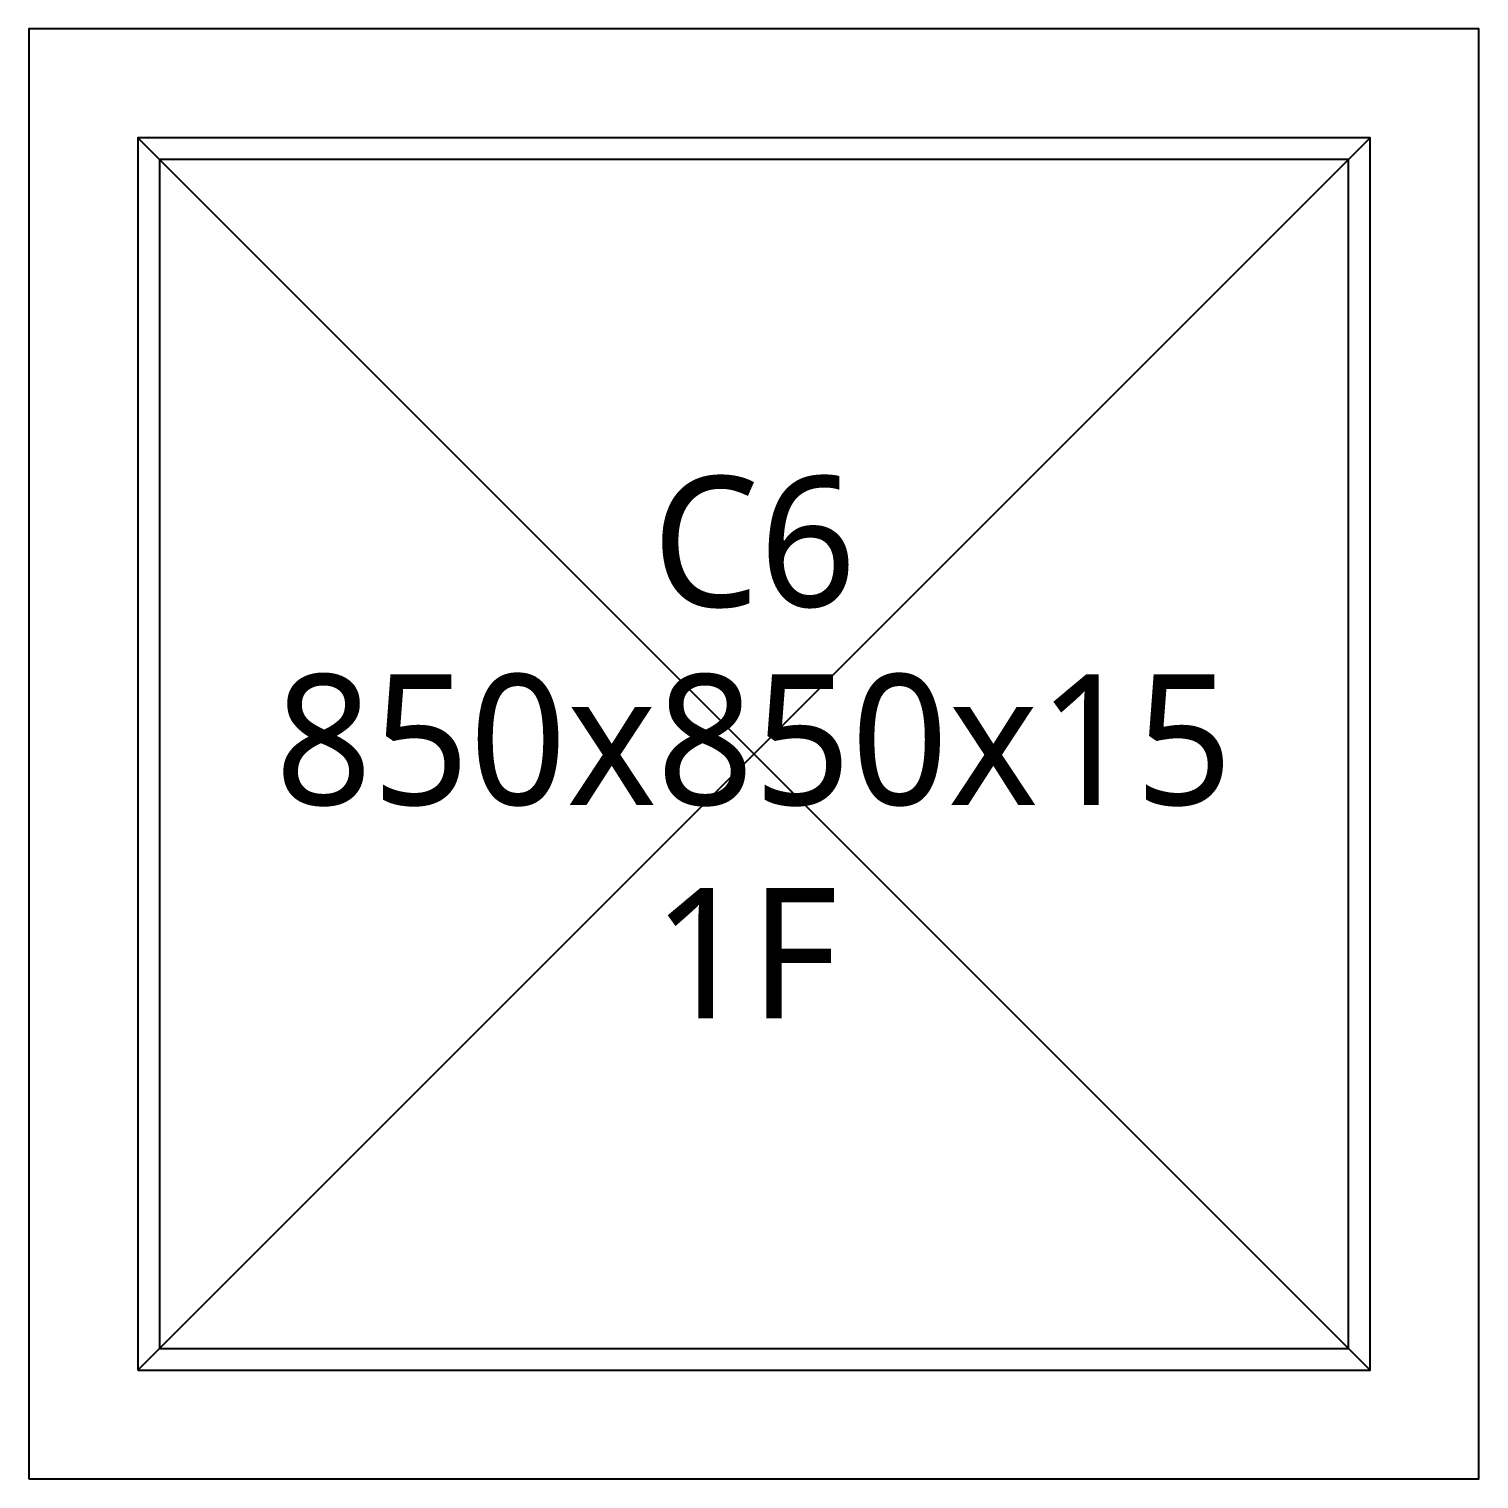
# Model space of a CAD drawing. Header units: millimetres. Extents: x -27104 to 125781, y -3376 to 46996.
# Drawn here: x 121100.86 to 121120.42, y 17479.3 to 17498.86 of the extents above; entities that cross this region are included whole.
import ezdxf
from ezdxf.enums import TextEntityAlignment as Align

# ---------------------------------------------------------------- set-up
doc = ezdxf.new("R2010")
doc.units = ezdxf.units.MM
doc.header["$LTSCALE"] = 100
doc.header["$MEASUREMENT"] = 0
doc.layers.get('0').update_dxf_attribs({"linetype": 'CONTINUOUS'})
doc.layers.get('Defpoints').update_dxf_attribs({"color": 171, "linetype": 'CONTINUOUS'})
doc.layers.add('#프레임 라인', color=189, linetype='CONTINUOUS', plot=False)
doc.layers.add('ELE9', color=9, linetype='CONTINUOUS')
doc.styles.add('TE', font='malgun_0.ttf')

# ---------------------------------------------------------------- blocks, each defined once
blk = doc.blocks.new('C6-1F')
at = {"layer": '#프레임 라인', "ltscale": 0.1}
blk.add_lwpolyline([(-500, -500), (500, -500), (500, 500), (-500, 500)], close=True, dxfattribs=at)
for points in [[(-425, -425), (425, -425), (425, 425), (-425, 425)], [(-410, -410), (410, -410), (410, 410), (-410, 410)]]:
    blk.add_lwpolyline(points, close=True)
at = {"layer": 'Defpoints', "ltscale": 10000}
for p, q in [((-425, -425), (425, 425)), ((425, -425), (-425, 425))]:
    blk.add_line(p, q, dxfattribs=at)
at = {"layer": 'Defpoints', "style": 'TE'}
for s, p in [('C6', (0.14, 101.54)), ('850x850x15', (-0.09, -35.09)), ('1F', (-5.99, -182.33))]:
    blk.add_text(s, height=90, dxfattribs=at).set_placement(p, align=Align.CENTER)
blk = doc.blocks.new('ggtyu')
at = {"layer": 'ELE9', "color": 253, "ltscale": 0.1, "xscale": 0.01956378461538462, "yscale": 0.01956378461538462, "zscale": 0.01956378461538462}
blk.add_blockref('C6-1F', (59535.637, 17489.082), dxfattribs=at)

msp = doc.modelspace()

# ---------------------------------------------------------------- block references
msp.add_blockref('ggtyu', (61575, 0))

doc.saveas('drawing.dxf')
